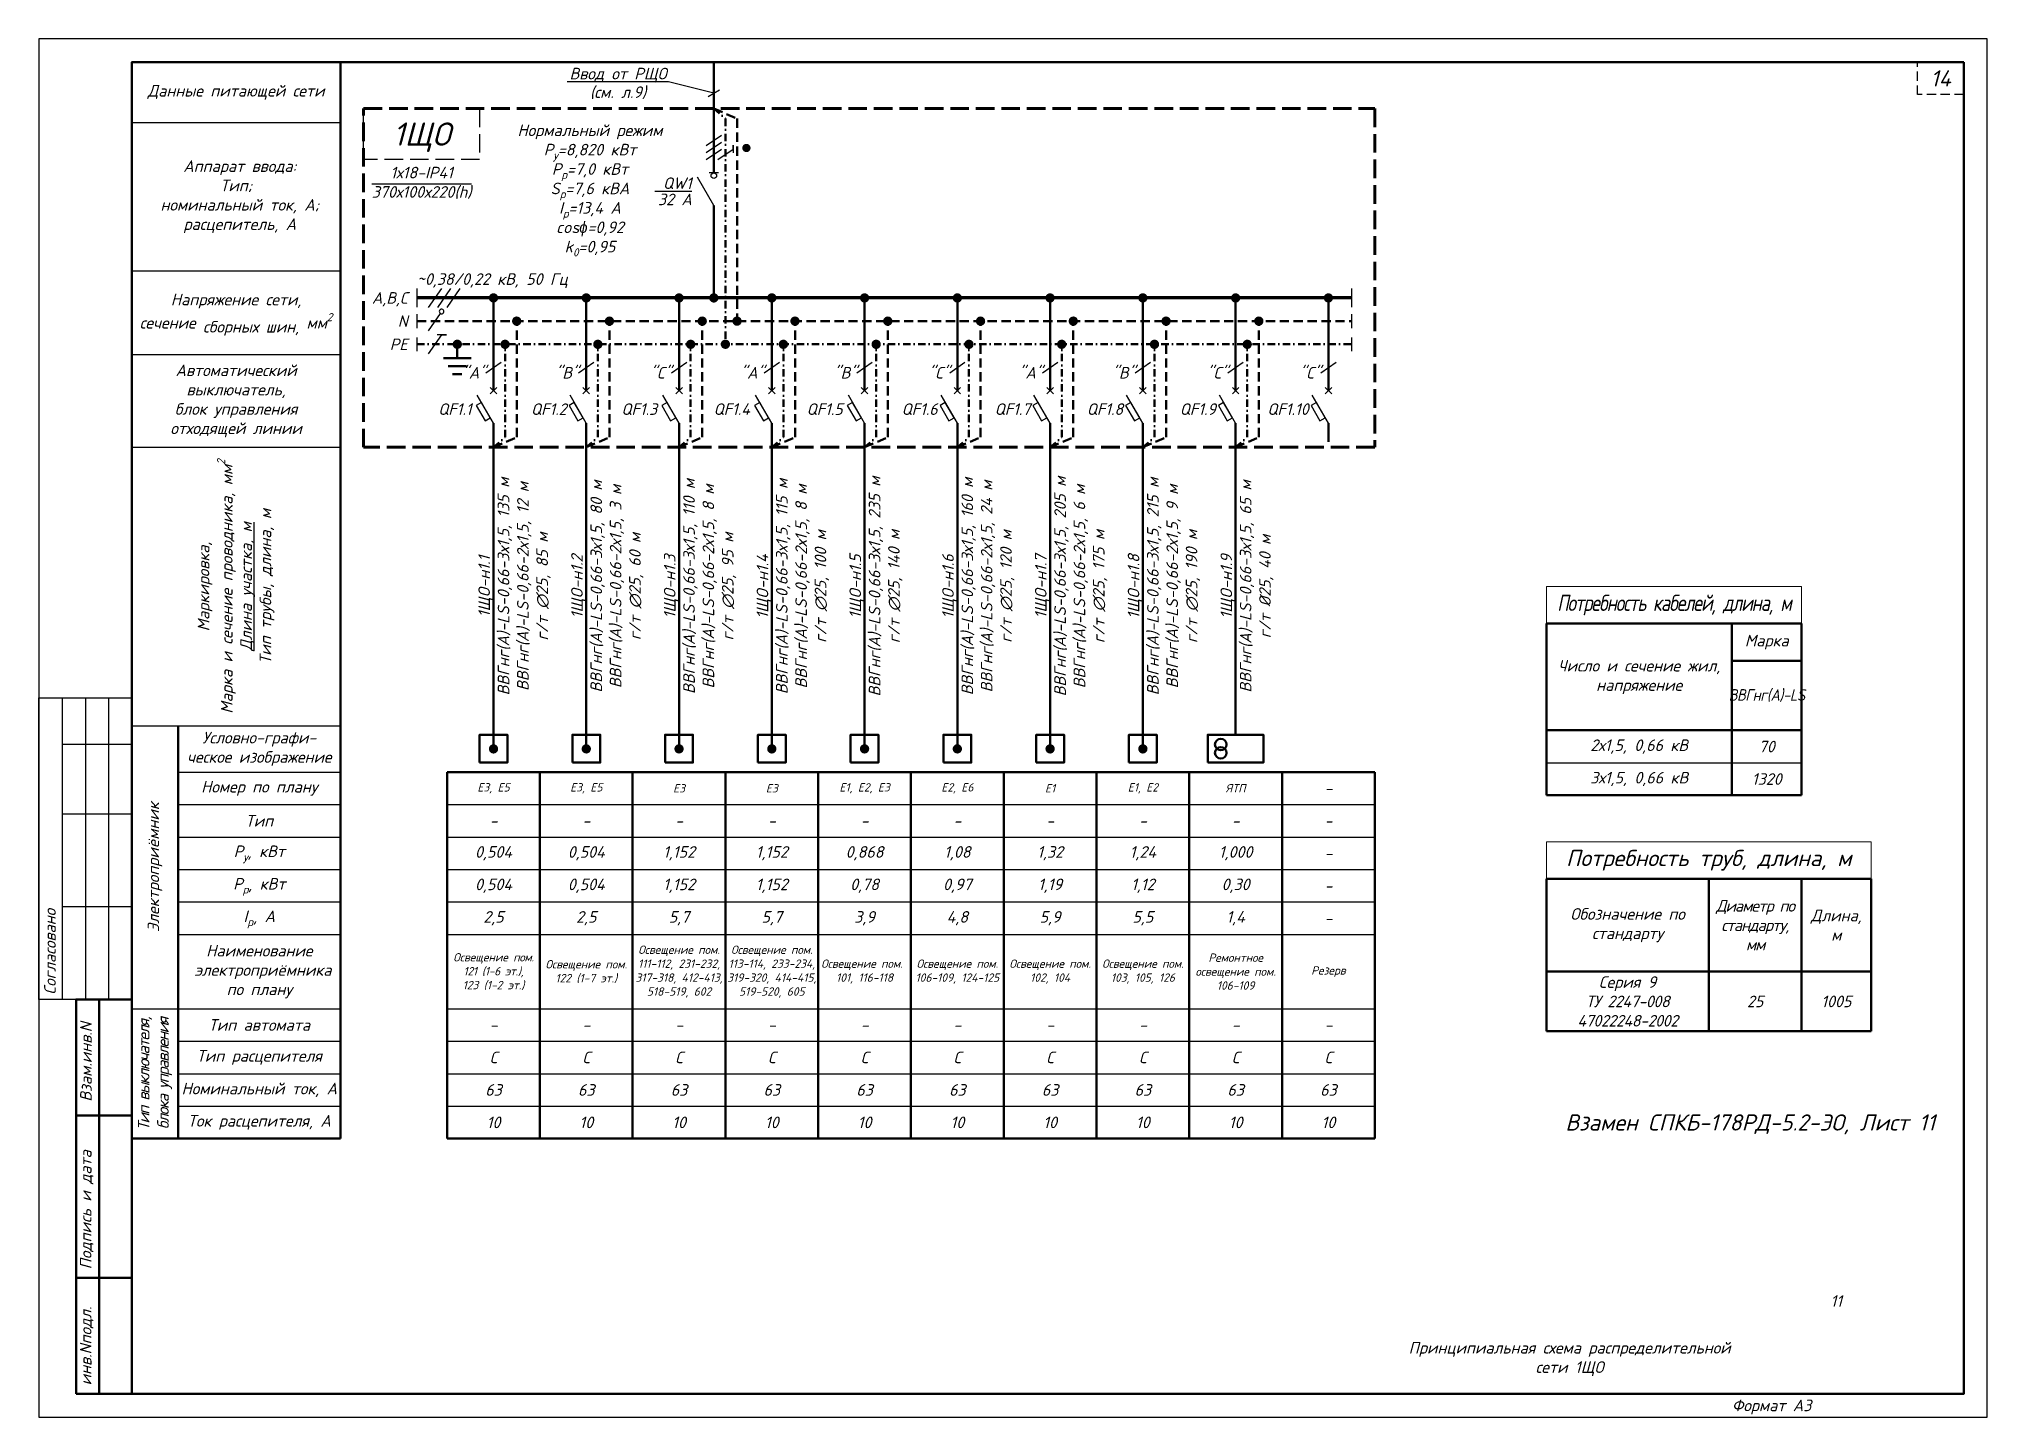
# Model space of a CAD drawing. Header units: millimetres. Extents: x 0 to 420, y 0 to 297.
import ezdxf
from ezdxf import colors
from ezdxf.entities.mleader import LeaderData, LeaderLine
from ezdxf.enums import TextEntityAlignment as Align
from ezdxf.math import Vec2, Vec3

# ---------------------------------------------------------------- set-up
doc = ezdxf.new("R2010")
doc.units = ezdxf.units.MM
for name, pattern in [('JIS_02_2.0', [3, 2, -1]), ('JIS_02_4.0', [5.5, 4, -1.5]), ('штрихпунктирная2', [12.7, 6.35, -3.175, 0, -3.175])]:
    doc.linetypes.add(name, pattern=pattern)
doc.layers.add('Рамка', color=7, linetype='Continuous')
doc.layers.add('ЭС', color=7, linetype='Continuous')
doc.styles.add('1.8', font='isocpeui.ttf', dxfattribs={"height": 1.8})
doc.styles.add('2.5', font='isocpeui.ttf', dxfattribs={"height": 2.5})
doc.styles.add('3.5', font='isocpeui.ttf', dxfattribs={"height": 3.5})
doc.styles.add('5', font='isocpeui.ttf', dxfattribs={"height": 5})

# ---------------------------------------------------------------- blocks, each defined once
blk = doc.blocks.new('_Oblique')
at = {"color": 0, "linetype": 'ByBlock', "lineweight": -2}
blk.add_line((-0.5, -0.5), (0.5, 0.5), dxfattribs=at)
blk = doc.blocks.new('*T1')
at = {"layer": 'ЭС', "color": 0, "linetype": 'ByBlock', "lineweight": 50, "transparency": 16777216}
for p, q in [((0, 0), (200, 0)), ((0, 0), (0, -79)), ((20, 0), (20, -79)), ((40, 0), (40, -79)), ((60, 0), (60, -79)), ((80, 0), (80, -79)), ((100, 0), (100, -79)), ((120, 0), (120, -79)), ((140, 0), (140, -79)), ((160, 0), (160, -79)), ((180, 0), (180, -79)), ((200, 0), (200, -79)), ((0, -79), (200, -79))]:
    blk.add_line(p, q, dxfattribs=at)
at = {"layer": 'ЭС', "color": 0, "linetype": 'ByBlock', "lineweight": 30, "transparency": 16777216}
for p, q in [((0, -7), (200, -7)), ((0, -14), (200, -14)), ((0, -21), (200, -21)), ((0, -28), (200, -28)), ((0, -35), (200, -35)), ((0, -51), (200, -51)), ((0, -58), (200, -58)), ((0, -65), (200, -65)), ((0, -72), (200, -72))]:
    blk.add_line(p, q, dxfattribs=at)
at = {"layer": 'ЭС', "color": 0, "transparency": 16777216, "width": 20, "attachment_point": 5}
for s, insert, char_height, style in [('Е3, Е5', (10, -3.5), 1.8, '1.8'), ('Е3, Е5', (30, -3.5), 1.8, '1.8'), ('Е3', (50, -3.5), 1.8, '1.8'), ('Е3', (70, -3.5), 1.8, '1.8'), ('Е1, Е2, Е3', (90, -3.5), 1.8, '1.8'), ('Е2, Е6', (110, -3.5), 1.8, '1.8'), ('Е1', (130, -3.5), 1.8, '1.8'), ('Е1, Е2', (150, -3.5), 1.8, '1.8'), ('ЯТП', (170, -3.5), 1.8, '1.8'), ('-', (190, -3.5), 2.5, '2.5'), ('-', (10, -10.5), 2.5, '2.5'), ('-', (30, -10.5), 2.5, '2.5'), ('-', (50, -10.5), 2.5, '2.5'), ('-', (70, -10.5), 2.5, '2.5'), ('-', (90, -10.5), 2.5, '2.5'), ('-', (110, -10.5), 2.5, '2.5'), ('-', (130, -10.5), 2.5, '2.5'), ('-', (150, -10.5), 2.5, '2.5'), ('-', (170, -10.5), 2.5, '2.5'), ('-', (190, -10.5), 2.5, '2.5'), ('0,504', (10, -17.5), 2.5, '2.5'), ('0,504', (30, -17.5), 2.5, '2.5'), ('1,152', (50, -17.5), 2.5, '2.5'), ('1,152', (70, -17.5), 2.5, '2.5'), ('0,868', (90, -17.5), 2.5, '2.5'), ('1,08', (110, -17.5), 2.5, '2.5'), ('1,32', (130, -17.5), 2.5, '2.5'), ('1,24', (150, -17.5), 2.5, '2.5'), ('1,000', (170, -17.5), 2.5, '2.5'), ('-', (190, -17.5), 2.5, '2.5'), ('0,504', (10, -24.5), 2.5, '2.5'), ('0,504', (30, -24.5), 2.5, '2.5'), ('1,152', (50, -24.5), 2.5, '2.5'), ('1,152', (70, -24.5), 2.5, '2.5'), ('0,78', (90, -24.5), 2.5, '2.5'), ('0,97', (110, -24.5), 2.5, '2.5'), ('1,19', (130, -24.5), 2.5, '2.5'), ('1,12', (150, -24.5), 2.5, '2.5'), ('0,30', (170, -24.5), 2.5, '2.5'), ('-', (190, -24.5), 2.5, '2.5'), ('2,5', (10, -31.5), 2.5, '2.5'), ('2,5', (30, -31.5), 2.5, '2.5'), ('5,7', (50, -31.5), 2.5, '2.5'), ('5,7', (70, -31.5), 2.5, '2.5'), ('3,9', (90, -31.5), 2.5, '2.5'), ('4,8', (110, -31.5), 2.5, '2.5'), ('5,9', (130, -31.5), 2.5, '2.5'), ('5,5', (150, -31.5), 2.5, '2.5'), ('1,4', (170, -31.5), 2.5, '2.5'), ('-', (190, -31.5), 2.5, '2.5'), ('Освещение пом. 111-112, 231-232, 317-318, 412-413, 518-519, 602', (50, -43), 1.8, '1.8'), ('Освещение пом. 113-114, 233-234, 319-320, 414-415, 519-520, 605', (70, -43), 1.8, '1.8'), ('Освещение {\\T0.95;пом. 121 (1-6 эт.),\\P}123 (1-2 эт.)', (10, -43), 1.8, '1.8'), ('Освещение пом. 122 (1-7 эт.)', (30, -43), 1.8, '1.8'), ('Освещение пом.  101, 116-118', (90, -43), 1.8, '1.8'), ('Освещение пом. 106-109, 124-125', (110, -43), 1.8, '1.8'), ('Освещение пом. 102, 104', (130, -43), 1.8, '1.8'), ('Освещение пом. 103, 105, 126', (150, -43), 1.8, '1.8'), ('Ремонтное освещение пом. 106-109', (170, -43), 1.8, '1.8'), ('Резерв', (190, -43), 1.8, '1.8'), ('-', (10, -54.5), 2.5, '2.5'), ('-', (30, -54.5), 2.5, '2.5'), ('-', (50, -54.5), 2.5, '2.5'), ('-', (70, -54.5), 2.5, '2.5'), ('-', (90, -54.5), 2.5, '2.5'), ('-', (110, -54.5), 2.5, '2.5'), ('-', (130, -54.5), 2.5, '2.5'), ('-', (150, -54.5), 2.5, '2.5'), ('-', (170, -54.5), 2.5, '2.5'), ('-', (190, -54.5), 2.5, '2.5'), ('C', (10, -61.5), 2.5, '2.5'), ('C', (30, -61.5), 2.5, '2.5'), ('C', (50, -61.5), 2.5, '2.5'), ('C', (70, -61.5), 2.5, '2.5'), ('C', (90, -61.5), 2.5, '2.5'), ('C', (110, -61.5), 2.5, '2.5'), ('C', (130, -61.5), 2.5, '2.5'), ('C', (150, -61.5), 2.5, '2.5'), ('C', (170, -61.5), 2.5, '2.5'), ('C', (190, -61.5), 2.5, '2.5'), ('63', (10, -68.5), 2.5, '2.5'), ('63', (30, -68.5), 2.5, '2.5'), ('63', (50, -68.5), 2.5, '2.5'), ('63', (70, -68.5), 2.5, '2.5'), ('63', (90, -68.5), 2.5, '2.5'), ('63', (110, -68.5), 2.5, '2.5'), ('63', (130, -68.5), 2.5, '2.5'), ('63', (150, -68.5), 2.5, '2.5'), ('63', (170, -68.5), 2.5, '2.5'), ('63', (190, -68.5), 2.5, '2.5'), ('10', (10, -75.5), 2.5, '2.5'), ('10', (30, -75.5), 2.5, '2.5'), ('10', (50, -75.5), 2.5, '2.5'), ('10', (70, -75.5), 2.5, '2.5'), ('10', (90, -75.5), 2.5, '2.5'), ('10', (110, -75.5), 2.5, '2.5'), ('10', (130, -75.5), 2.5, '2.5'), ('10', (150, -75.5), 2.5, '2.5'), ('10', (170, -75.5), 2.5, '2.5'), ('10', (190, -75.5), 2.5, '2.5')]:
    blk.add_mtext(s, dxfattribs=dict(at, insert=insert, char_height=char_height, style=style))
blk = doc.blocks.new('*T2')
at = {"layer": 'ЭС', "color": 0, "linetype": 'ByBlock', "lineweight": 50, "transparency": 16777216}
for p, q in [((0, 0), (45, 0)), ((0, 0), (0, -232)), ((45, 0), (45, -232)), ((10, -143), (10, -232)), ((0, -232), (45, -232))]:
    blk.add_line(p, q, dxfattribs=at)
at = {"layer": 'ЭС', "color": 0, "linetype": 'ByBlock', "lineweight": 30, "transparency": 16777216}
for p, q in [((0, -13), (45, -13)), ((0, -45), (45, -45)), ((0, -63), (45, -63)), ((0, -83), (45, -83)), ((0, -143), (45, -143)), ((10, -153), (45, -153)), ((10, -160), (45, -160)), ((10, -167), (45, -167)), ((10, -174), (45, -174)), ((10, -181), (45, -181)), ((10, -188), (45, -188)), ((0, -204), (45, -204)), ((10, -211), (45, -211)), ((10, -218), (45, -218)), ((10, -225), (45, -225))]:
    blk.add_line(p, q, dxfattribs=at)
at = {"layer": 'ЭС', "color": 0, "transparency": 16777216, "char_height": 2.5, "attachment_point": 5, "style": '2.5'}
for s, insert, width in [('Данные питающей сети', (22.5, -6.5), 43), (' Аппарат ввода:\\PТип;\\P номинальный ток, А;\\P расцепитель, А', (22.5, -29), 43), ('\\A1;Напряжение сети,\\Pсечение {\\A0;сборных шин}, мм{\\H0.7x;\\S2^ ;}', (22.5, -54), 43), ('Автоматический выключатель,\\Pблок управления\\Pотходящей линии', (22.5, -73), 43), ('Условно-графи- ческое изображение', (27.5, -148), 33), ('Номер по плану', (27.5, -156.5), 33), ('Тип', (27.5, -163.5), 33), ('\\A1;Р{\\H0.7x;\\S^ у;}, кВт', (27.5, -170.5), 33), ('\\A1;Р{\\H0.7x;\\S^ р;\\H1.4286x;, кВт}', (27.5, -177.5), 33), ('\\A1;I{\\H0.7x;\\S^ p;}, А', (27.5, -184.5), 33), ('Наименование\\P электроприёмника\\Pпо плану', (27.5, -196), 33), ('Тип автомата', (27.5, -207.5), 33), ('Тип расцепителя', (27.5, -214.5), 33), ('Номинальный ток, А', (27.5, -221.5), 33), ('Ток расцепителя, А', (27.5, -228.5), 33)]:
    blk.add_mtext(s, dxfattribs=dict(at, insert=insert, width=width))
at = {"layer": 'ЭС', "color": 0, "transparency": 16777216, "char_height": 2.5, "attachment_point": 5, "rotation": 90, "style": '2.5'}
for s, insert, width in [('\\A1;Маркировка,\\PМарка и сечение проводника, мм{\\H0.7x;\\S2^ ;}\\P{\\LДлина участка, м\\P}Тип трубы, длина, м', (22.5, -113), 58), ('Электроприёмник', (5, -173.5), 59), ('{\\T0.85;Тип выключателя, блока управления}', (5, -218), 26)]:
    blk.add_mtext(s, dxfattribs=dict(at, insert=insert, width=width))
blk = doc.blocks.new('Светильник с люминесцентными лампами встроенный 600х600')
at = {"color": 0, "linetype": 'ByBlock', "lineweight": -2}
blk.add_lwpolyline([(-3, -2.95), (3, -2.95), (3, 3.05), (-3, 3.05)], close=True, dxfattribs=at)
at = {"color": 0, "linetype": 'ByBlock', "lineweight": -2, "const_width": 1}
blk.add_lwpolyline([(-0.5, 0, -1), (0.5, 0, -1)], format="xyb", close=True, dxfattribs=at)
blk = doc.blocks.new('*T6')
at = {"layer": 'Defpoints', "color": 8, "linetype": 'ByBlock', "lineweight": 0, "transparency": 16777216}
for p, q in [((0, 0), (55, 0)), ((0, 0), (0, -8)), ((55, 0), (55, -8))]:
    blk.add_line(p, q, dxfattribs=at)
at = {"layer": 'ЭС', "color": 0, "linetype": 'ByBlock', "lineweight": 50, "transparency": 16777216}
for p, q in [((0, -8), (55, -8)), ((0, -8), (0, -45)), ((40, -8), (40, -45)), ((55, -8), (55, -45)), ((40, -16), (55, -16)), ((0, -31), (55, -31)), ((0, -45), (55, -45))]:
    blk.add_line(p, q, dxfattribs=at)
at = {"layer": 'ЭС', "color": 0, "linetype": 'ByBlock', "lineweight": 30, "transparency": 16777216}
blk.add_line((0, -38), (55, -38), dxfattribs=at)
at = {"layer": 'ЭС', "color": 0, "transparency": 16777216, "attachment_point": 5}
for s, insert, char_height, width, style in [('{\\fISOCPEUR|b1|i1|c204|p34;\\W0.8;\\T0.9;Потребность кабелей, длина, м}', (27.5, -4), 3.5, 53, '3.5'), ('Марка', (47.5, -12), 2.5, 13, '2.5'), ('Число и сечение жил, напряжение', (20, -19.5), 2.5, 38, '2.5'), ('{\\W0.9;\\T0.95;ВВГнг(А)-LS}', (47.5, -23.5), 2.5, 13, '2.5'), ('2х1,5, 0,66 кВ', (20, -34.5), 2.5, 38, '2.5'), ('70', (47.5, -34.5), 2.5, 13, '2.5'), ('3х1,5, 0,66 кВ', (20, -41.5), 2.5, 38, '2.5'), ('1320', (47.5, -41.5), 2.5, 13, '2.5')]:
    blk.add_mtext(s, dxfattribs=dict(at, insert=insert, char_height=char_height, width=width, style=style))
blk = doc.blocks.new('*T7')
at = {"layer": 'Defpoints', "color": 8, "linetype": 'ByBlock', "lineweight": 0, "transparency": 16777216}
for p, q in [((0, 0), (70, 0)), ((0, 0), (0, -8)), ((70, 0), (70, -8))]:
    blk.add_line(p, q, dxfattribs=at)
at = {"layer": 'ЭС', "color": 0, "linetype": 'ByBlock', "lineweight": 50, "transparency": 16777216}
for p, q in [((0, -8), (70, -8)), ((0, -8), (0, -40.87)), ((35, -8), (35, -40.87)), ((55, -8), (55, -40.87)), ((70, -8), (70, -40.87)), ((0, -28), (70, -28)), ((0, -40.87), (70, -40.87))]:
    blk.add_line(p, q, dxfattribs=at)
at = {"layer": 'ЭС', "color": 0, "transparency": 16777216, "attachment_point": 5}
for s, insert, char_height, width, style in [('{\\fISOCPEUR|b1|i1|c204|p34;Потребность труб, длина, м}', (35, -4), 3.5, 68, '3.5'), ('{\\T0.9;Диаметр по стандарту, мм}', (45, -18), 2.5, 18, '2.5'), ('Обозначение по стандарту', (17.5, -18), 2.5, 33, '2.5'), ('Длина, м', (62.5, -18), 2.5, 13, '2.5'), ('Серия 9\\P{\\T0.95;ТУ 2247-008 47022248-2002}', (17.5, -34.43), 2.5, 33, '2.5'), ('25', (45, -34.43), 2.5, 18, '2.5'), ('1005', (62.5, -34.43), 2.5, 13, '2.5')]:
    blk.add_mtext(s, dxfattribs=dict(at, insert=insert, char_height=char_height, width=width, style=style))
blk = doc.blocks.new('Комплектное трансформаторное устройство с одним трансформатором')
at = {"color": 0, "lineweight": -2}
blk.add_lwpolyline([(-6, -3), (6, -3), (6, 3), (-6, 3)], close=True, dxfattribs=at)
for centre in [(-3.2, 0.9), (-3.2, -0.9)]:
    blk.add_circle(centre, 1.25, dxfattribs=at)

msp = doc.modelspace()

# ---------------------------------------------------------------- linework, layer by layer
at = {"layer": 'Рамка', "lineweight": 30}
msp.add_lwpolyline([(420, 297), (0, 297), (0, 0), (420, 0)], close=True, dxfattribs=at)
at = {"layer": 'Рамка', "lineweight": 50}
msp.add_lwpolyline([(415, 292), (20, 292), (20, 5), (415, 5)], close=True, dxfattribs=at)
at = {"layer": 'Рамка', "linetype": 'JIS_02_2.0'}
msp.add_lwpolyline([(405, 292), (415, 292), (415, 285), (405, 285)], close=True, dxfattribs=at)
at = {"layer": 'Рамка', "lineweight": 30}
for points in [[(20, 90), (0, 90), (0, 155), (20, 155), (20, 90)], [(5, 155), (5, 90)], [(10, 155), (10, 90)], [(15, 155), (15, 90)], [(5, 145), (20, 145)], [(5, 130), (20, 130)], [(5, 110), (20, 110)]]:
    msp.add_lwpolyline(points, dxfattribs=at)
at = {"layer": 'Рамка', "lineweight": 50}
for points in [[(8, 5), (20, 5), (20, 90), (8, 90), (8, 5)], [(13, 90), (13, 5)], [(8, 65), (20, 65)], [(8, 30), (20, 30)]]:
    msp.add_lwpolyline(points, dxfattribs=at)
at = {"layer": 'ЭС'}
for p, q in [((143.85, 274.01), (147.15, 276.28)), ((143.85, 272.51), (147.15, 274.78)), ((143.85, 271.01), (147.15, 273.28)), ((132.75, 264.17), (140.75, 264.17)), ((81.5, 243.19), (81.5, 239.19)), ((84, 239.13), (86.83, 243.25)), ((86, 239.13), (88.83, 243.25)), ((88, 239.13), (90.83, 243.25)), ((283, 243.19), (283, 239.19)), ((96.35, 225.06), (99.65, 227.33)), ((116.35, 225.06), (119.65, 227.33)), ((136.35, 225.06), (139.65, 227.33)), ((156.35, 225.06), (159.65, 227.33)), ((176.35, 225.06), (179.65, 227.33)), ((196.35, 225.06), (199.65, 227.33)), ((216.35, 225.06), (219.65, 227.33)), ((236.35, 225.06), (239.65, 227.33)), ((256.35, 225.06), (259.65, 227.33)), ((276.35, 225.06), (279.65, 227.33)), ((97.29, 221.9), (98.71, 220.49)), ((98.71, 221.9), (97.29, 220.49)), ((117.29, 221.9), (118.71, 220.49)), ((118.71, 221.9), (117.29, 220.49)), ((137.29, 221.9), (138.71, 220.49)), ((138.71, 221.9), (137.29, 220.49)), ((157.29, 221.9), (158.71, 220.49)), ((158.71, 221.9), (157.29, 220.49)), ((177.29, 221.9), (178.71, 220.49)), ((178.71, 221.9), (177.29, 220.49)), ((197.29, 221.9), (198.71, 220.49)), ((198.71, 221.9), (197.29, 220.49)), ((217.29, 221.9), (218.71, 220.49)), ((218.71, 221.9), (217.29, 220.49)), ((237.29, 221.9), (238.71, 220.49)), ((238.71, 221.9), (237.29, 220.49)), ((257.29, 221.9), (258.71, 220.49)), ((258.71, 221.9), (257.29, 220.49)), ((277.29, 221.9), (278.71, 220.49)), ((278.71, 221.9), (277.29, 220.49))]:
    msp.add_line(p, q, dxfattribs=at)
at = {"layer": 'ЭС', "color": 5}
for p, q in [((81.5, 237.69), (81.5, 234.69)), ((283, 237.69), (283, 234.69))]:
    msp.add_line(p, q, dxfattribs=at)
at = {"layer": 'ЭС', "color": 92}
for p, q in [((81.5, 232.69), (81.5, 229.69)), ((283, 232.69), (283, 229.69))]:
    msp.add_line(p, q, dxfattribs=at)
at = {"layer": 'ЭС', "lineweight": 50}
for points in [[(145.5, 268.14), (145.5, 291.95)], [(145.5, 261.14), (145.5, 241.19)], [(98, 221.19), (98, 241.19)], [(118, 221.19), (118, 241.19)], [(138, 221.19), (138, 241.19)], [(158, 221.19), (158, 241.19)], [(178, 221.19), (178, 241.19)], [(198, 221.19), (198, 241.19)], [(218, 221.19), (218, 241.19)], [(238, 221.19), (238, 241.19)], [(258, 221.19), (258, 241.19)], [(278, 221.19), (278, 241.19)], [(98, 214.19), (98, 144)], [(118, 214.19), (118, 144)], [(138, 214.19), (138, 144)], [(158, 214.19), (158, 144)], [(178, 214.19), (178, 144)], [(198, 214.19), (198, 144)], [(218, 214.19), (218, 144)], [(238, 214.19), (238, 144)], [(258, 214.19), (258, 147.05)], [(278, 214.19), (278, 210.19)]]:
    msp.add_lwpolyline(points, dxfattribs=at)
at = {"layer": 'ЭС', "color": 6, "linetype": 'JIS_02_4.0', "lineweight": 60}
msp.add_lwpolyline([(288, 209), (70, 209), (70, 282), (288, 282)], close=True, dxfattribs=at)
at = {"layer": 'ЭС', "color": 6, "linetype": 'JIS_02_4.0'}
msp.add_lwpolyline([(70, 282), (95, 282), (95, 271), (70, 271)], close=True, dxfattribs=at)
at = {"layer": 'ЭС', "color": 92, "linetype": 'штрихпунктирная2', "lineweight": 50, "ltscale": 0.25}
for points in [[(145.5, 282), (148, 279.83), (148, 231.2)], [(81.5, 231.19), (283, 231.19)], [(98, 209), (100.5, 211.17), (100.5, 231.19)], [(118, 209), (120.5, 211.17), (120.5, 231.19)], [(138, 209), (140.5, 211.17), (140.5, 231.19)], [(158, 209), (160.5, 211.17), (160.5, 231.19)], [(178, 209), (180.5, 211.17), (180.5, 231.19)], [(198, 209), (200.5, 211.17), (200.5, 231.19)], [(218, 209), (220.5, 211.17), (220.5, 231.19)], [(238, 209), (240.5, 211.17), (240.5, 231.19)], [(258, 209), (260.5, 211.17), (260.5, 231.19)]]:
    msp.add_lwpolyline(points, dxfattribs=at)
at = {"layer": 'ЭС', "color": 5, "linetype": 'JIS_02_2.0', "lineweight": 50}
for points in [[(145.5, 282), (150.5, 279.83), (150.5, 236.19)], [(81.5, 236.19), (283, 236.19)], [(98, 209), (103, 211.17), (103, 236.19)], [(118, 209), (123, 211.17), (123, 236.19)], [(138, 209), (143, 211.17), (143, 236.19)], [(158, 209), (163, 211.17), (163, 236.19)], [(178, 209), (183, 211.17), (183, 236.19)], [(198, 209), (203, 211.17), (203, 236.19)], [(218, 209), (223, 211.17), (223, 236.19)], [(238, 209), (243, 211.17), (243, 236.19)], [(258, 209), (263, 211.17), (263, 236.19)]]:
    msp.add_lwpolyline(points, dxfattribs=at)
at = {"layer": 'ЭС', "color": 92}
for points in [[(146.36, 271.01), (149.65, 273.28), (149.65, 274.08), (149.65, 272.48)], [(84, 229.13), (86.83, 233.25), (87.83, 233.25), (85.83, 233.25)]]:
    msp.add_lwpolyline(points, dxfattribs=at)
at = {"layer": 'ЭС', "color": 5}
for points, format in [([(148.85, 271.01, 0, 0, 0), (152.15, 273.28, 0.893, 0.893, -0.999976), (152.91, 273.74, 0.893, 0.893, -1), (152.15, 273.28, 0.893, 0.893, 893.92959)], "xyseb"), ([(84, 234.13), (86.55, 237.83, 0.999976), (87.06, 238.68, 1), (86.55, 237.83, -893.92959)], "xyb")]:
    msp.add_lwpolyline(points, format=format, dxfattribs=at)
at = {"layer": 'ЭС'}
for points in [[(145.5, 261.14), (142, 267.21)], [(146.5, 268.14), (144.5, 268.14)], [(98, 214.19), (94.5, 220.26)], [(118, 214.19), (114.5, 220.26)], [(138, 214.19), (134.5, 220.26)], [(158, 214.19), (154.5, 220.26)], [(178, 214.19), (174.5, 220.26)], [(198, 214.19), (194.5, 220.26)], [(218, 214.19), (214.5, 220.26)], [(238, 214.19), (234.5, 220.26)], [(258, 214.19), (254.5, 220.26)], [(278, 214.19), (274.5, 220.26)]]:
    msp.add_lwpolyline(points, dxfattribs=at)
at = {"layer": 'ЭС', "lineweight": 100}
msp.add_lwpolyline([(283, 241.19), (81.5, 241.19)], dxfattribs=at)
at = {"layer": 'ЭС', "const_width": 1}
for points in [[(97.5, 241.19, 1), (98.5, 241.19, 1)], [(117.5, 241.19, 1), (118.5, 241.19, 1)], [(137.5, 241.19, 1), (138.5, 241.19, 1)], [(145, 241.19, 1), (146, 241.19, 1)], [(157.5, 241.19, 1), (158.5, 241.19, 1)], [(177.5, 241.19, 1), (178.5, 241.19, 1)], [(197.5, 241.19, 1), (198.5, 241.19, 1)], [(217.5, 241.19, 1), (218.5, 241.19, 1)], [(237.5, 241.19, 1), (238.5, 241.19, 1)], [(257.5, 241.19, 1), (258.5, 241.19, 1)], [(277.5, 241.19, 1), (278.5, 241.19, 1)]]:
    msp.add_lwpolyline(points, format="xyb", close=True, dxfattribs=at)
at = {"layer": 'ЭС', "color": 5, "const_width": 1}
for points in [[(102.5, 236.19, -1), (103.5, 236.19, -1)], [(122.5, 236.19, -1), (123.5, 236.19, -1)], [(142.5, 236.19, -1), (143.5, 236.19, -1)], [(150, 236.19, -1), (151, 236.19, -1)], [(162.5, 236.19, -1), (163.5, 236.19, -1)], [(182.5, 236.19, -1), (183.5, 236.19, -1)], [(202.5, 236.19, -1), (203.5, 236.19, -1)], [(222.5, 236.19, -1), (223.5, 236.19, -1)], [(242.5, 236.19, -1), (243.5, 236.19, -1)], [(262.5, 236.19, -1), (263.5, 236.19, -1)]]:
    msp.add_lwpolyline(points, format="xyb", close=True, dxfattribs=at)
at = {"layer": 'ЭС', "color": 92, "const_width": 1}
for points in [[(89.69, 231.2, 1), (90.69, 231.2, 1)], [(100, 231.19, -1), (101, 231.19, -1)], [(120, 231.19, -1), (121, 231.19, -1)], [(140, 231.19, -1), (141, 231.19, -1)], [(147.5, 231.2, 1), (148.5, 231.2, 1)], [(160, 231.19, -1), (161, 231.19, -1)], [(180, 231.19, -1), (181, 231.19, -1)], [(200, 231.19, -1), (201, 231.19, -1)], [(220, 231.19, -1), (221, 231.19, -1)], [(240, 231.19, -1), (241, 231.19, -1)], [(260, 231.19, -1), (261, 231.19, -1)]]:
    msp.add_lwpolyline(points, format="xyb", close=True, dxfattribs=at)
at = {"layer": 'ЭС', "color": 92, "lineweight": 50}
for points in [[(90.19, 231.2), (90.19, 228.2)], [(87.19, 228.2), (93.19, 228.2)], [(88.19, 226.47), (92.19, 226.47)], [(89.19, 224.74), (91.19, 224.74)]]:
    msp.add_lwpolyline(points, dxfattribs=at)
at = {"layer": 'ЭС'}
for points in [[(96.18, 214.73), (97.31, 215.38), (95.41, 218.67), (94.28, 218.02)], [(116.18, 214.73), (117.31, 215.38), (115.41, 218.67), (114.28, 218.02)], [(136.18, 214.73), (137.31, 215.38), (135.41, 218.67), (134.28, 218.02)], [(156.18, 214.73), (157.31, 215.38), (155.41, 218.67), (154.28, 218.02)], [(176.18, 214.73), (177.31, 215.38), (175.41, 218.67), (174.28, 218.02)], [(196.18, 214.73), (197.31, 215.38), (195.41, 218.67), (194.28, 218.02)], [(216.18, 214.73), (217.31, 215.38), (215.41, 218.67), (214.28, 218.02)], [(236.18, 214.73), (237.31, 215.38), (235.41, 218.67), (234.28, 218.02)], [(256.18, 214.73), (257.31, 215.38), (255.41, 218.67), (254.28, 218.02)], [(276.18, 214.73), (277.31, 215.38), (275.41, 218.67), (274.28, 218.02)]]:
    msp.add_lwpolyline(points, close=True, dxfattribs=at)
msp.add_circle((145.5, 267.54), 0.6, dxfattribs=at)

# ---------------------------------------------------------------- block references
for name, p in [('*T2', (20, 292)), ('*T6', (325, 179)), ('*T1', (88, 139)), ('*T7', (325, 124))]:
    msp.add_blockref(name, p)
at = {"layer": 'ЭС', "lineweight": 50}
for name, p in [('Светильник с люминесцентными лампами встроенный 600х600', (98, 144)), ('Светильник с люминесцентными лампами встроенный 600х600', (118, 144)), ('Светильник с люминесцентными лампами встроенный 600х600', (138, 144)), ('Светильник с люминесцентными лампами встроенный 600х600', (158, 144)), ('Светильник с люминесцентными лампами встроенный 600х600', (178, 144)), ('Светильник с люминесцентными лампами встроенный 600х600', (198, 144)), ('Светильник с люминесцентными лампами встроенный 600х600', (218, 144)), ('Светильник с люминесцентными лампами встроенный 600х600', (238, 144)), ('Комплектное трансформаторное устройство с одним трансформатором', (258, 144.05))]:
    msp.add_blockref(name, p, dxfattribs=at)

# ---------------------------------------------------------------- texts
at = {"layer": 'Рамка', "style": '3.5'}
msp.add_text('14', height=3.5, dxfattribs=at).set_placement((410, 288.5), align=Align.MIDDLE_CENTER)
at = {"layer": 'Рамка', "style": '2.5'}
for s, p in [('Согласовано', (3.63, 91.04)), ('Взам.инв.N', (11.38, 67.96)), ('Подпись и дата', (11.33, 31.82)), ('инв.Nподл.', (11.33, 6.82))]:
    msp.add_text(s, height=2.5, rotation=90, dxfattribs=at).set_placement(p)
msp.add_text('Формат А3', height=2.5, dxfattribs=at).set_placement((365, 2.5), align=Align.MIDDLE_LEFT)
at = {"layer": 'Рамка', "attachment_point": 5}
for s, insert, char_height, width, style in [('Взамен СПКБ-178РД-5.2-ЭО, Лист 11 ', (368.95, 63.08), 3.5, 119.9999, '3.5'), ('11', (387.5, 25), 2.5, 15, '2.5'), ('Принципиальная схема распределительной сети 1ЩО', (330, 12.5), 2.5, 69.9999, '2.5')]:
    msp.add_mtext(s, dxfattribs=dict(at, insert=insert, char_height=char_height, width=width, style=style))
at = {"layer": 'ЭС', "style": '5'}
msp.add_text('1ЩО', height=5, dxfattribs=at).set_placement((82.5, 276.5), align=Align.MIDDLE_CENTER)
at = {"layer": 'ЭС', "style": '2.5'}
for s, p in [('QW1', (140.75, 265.92)), ('32 А', (140.75, 262.42)), ('А,В,С', (79.5, 241.19)), ('N', (79.5, 236.19)), ('РЕ', (79.5, 231.19)), ('"А"', (96.35, 225.06)), ('"В"', (116.35, 225.06)), ('"С"', (136.35, 225.06)), ('"А"', (156.35, 225.06)), ('"В"', (176.35, 225.06)), ('"С"', (196.35, 225.06)), ('"А"', (216.35, 225.06)), ('"В"', (236.35, 225.06)), ('"С"', (256.35, 225.06)), ('"С"', (276.35, 225.06)), ('QF1.1', (93.28, 217.22)), ('QF1.2', (113.75, 217.22)), ('QF1.3', (133.28, 217.22)), ('QF1.4', (153.28, 217.22)), ('QF1.5', (173.28, 217.22)), ('QF1.6', (193.75, 217.22)), ('QF1.7', (213.75, 217.22)), ('QF1.8', (233.75, 217.22)), ('QF1.9', (253.75, 217.22)), ('QF1.10', (273.75, 217.22))]:
    msp.add_text(s, height=2.5, dxfattribs=at).set_placement(p, align=Align.MIDDLE_RIGHT)
msp.add_text('~0,38/0,22 кВ, 50 Гц', height=2.5, dxfattribs=at).set_placement((81.5, 243.25), align=Align.BOTTOM_LEFT)
at = {"layer": 'ЭС', "char_height": 2.5, "attachment_point": 5, "style": '2.5'}
for s, insert in [('\\A1;Нормальный режим\\PР{\\H0.7x;\\S^ у;}=8,820 кВт\\PР{\\H0.7x;\\S^ р;}=7,0 кВт\\PS{\\H0.7x;\\S^ р;\\H1.4286x;=}7,6 кВА\\PI{\\H0.7x;\\S^ р;}=13,4 А\\Pcos{\\fSymbol|b0|i1|c2|p18;\\H0.95833x;j}=0,92\\Pk{\\H0.7x;\\S^ 0;\\H1.4286x;=0,95}', (118.79, 264.36)), ('\\A1;1х18-IP41\\P{\\O370х100х220(h)}', (82.5, 266))]:
    msp.add_mtext(s, dxfattribs=dict(at, insert=insert))
at = {"layer": 'ЭС', "char_height": 2.5, "attachment_point": 2, "rotation": 90, "style": '2.5'}
for s, insert in [('1ЩO-н1.1\\PВВГнг(А)-LS-0,66-3х1,5, 135 м\\PВВГнг(А)-LS-0,66-2х1,5, 12 м \\Pг/т ∅25, 85 м', (94.74, 179)), ('1ЩO-н1.2\\PВВГнг(А)-LS-0,66-3х1,5, 80 м\\PВВГнг(А)-LS-0,66-2х1,5, 3 м \\Pг/т ∅25, 60 м', (114.74, 179)), ('1ЩO-н1.3\\PВВГнг(А)-LS-0,66-3х1,5, 110 м\\PВВГнг(А)-LS-0,66-2х1,5, 8 м \\Pг/т ∅25, 95 м', (134.74, 179)), ('1ЩO-н1.4\\PВВГнг(А)-LS-0,66-3х1,5, 115 м\\PВВГнг(А)-LS-0,66-2х1,5, 8 м \\Pг/т ∅25, 100 м', (154.74, 179)), ('1ЩO-н1.5\\PВВГнг(А)-LS-0,66-3х1,5, 235 м\\Pг/т ∅25, 140 м', (174.74, 179)), ('1ЩO-н1.6\\PВВГнг(А)-LS-0,66-3х1,5, 160 м\\PВВГнг(А)-LS-0,66-2х1,5, 24 м\\Pг/т ∅25, 120 м', (194.74, 179)), ('1ЩO-н1.7\\PВВГнг(А)-LS-0,66-3х1,5, 205 м\\PВВГнг(А)-LS-0,66-2х1,5, 6 м\\Pг/т ∅25, 175 м', (214.74, 179)), ('1ЩO-н1.8\\PВВГнг(А)-LS-0,66-3х1,5, 215 м\\PВВГнг(А)-LS-0,66-2х1,5, 9 м\\Pг/т ∅25, 190 м', (234.74, 179)), ('1ЩO-н1.9\\PВВГнг(А)-LS-0,66-3х1,5, 65 м\\Pг/т %%C25, 40 м', (254.74, 179))]:
    msp.add_mtext(s, dxfattribs=dict(at, insert=insert))

# ---------------------------------------------------------------- leaders
at = {"layer": 'ЭС'}
ml = msp.add_multileader_mtext('Standard', dxfattribs=at)
ml.set_content('Ввод от РЩО\\P(см. л.9)', color=256, style='2.5')
ml.set_leader_properties()
ml.set_arrow_properties(name='OBLIQUE')
ml.build(insert=Vec2(0, 0))
ml.multileader.update_dxf_attribs({"text_left_attachment_type": 6, "text_right_attachment_type": 6, "dogleg_length": 0, "arrow_head_size": 2})
ctx = ml.context
ctx.base_point, ctx.char_height, ctx.arrow_head_size, ctx.landing_gap_size, ctx.plane_origin = Vec3(114.02, 287.79), 2.5, 2, 0, Vec3(-405.5, 293.64)
ctx.left_attachment, ctx.right_attachment, ctx.text_align_type = 6, 6, 1
notes = []
notes.append((ctx, [(1, (1, 1, 0), (135.7, 287.79), (-1, 0), 0, [(0, [(145.5, 285.33)], 0, [])])]))
ctx.mtext.insert, ctx.mtext.alignment, ctx.mtext.line_spacing_factor, ctx.mtext.flow_direction = Vec3(124.86, 290.79), 2, 0.96, 5
for ctx, leaders in notes:
    for number, flags, end, landing, length, lines in leaders:
        leader = LeaderData()
        leader.index, (leader.has_last_leader_line, leader.has_dogleg_vector, leader.attachment_direction) = number, flags
        leader.last_leader_point, leader.dogleg_vector, leader.dogleg_length = Vec3(end), Vec3(landing), length
        for number, points, colour, breaks in lines:
            line = LeaderLine()
            line.index, line.vertices, line.color, line.breaks = number, Vec3.list(points), colors.encode_raw_color(colour), breaks
            leader.lines.append(line)
        ctx.leaders.append(leader)

doc.saveas('drawing.dxf')
